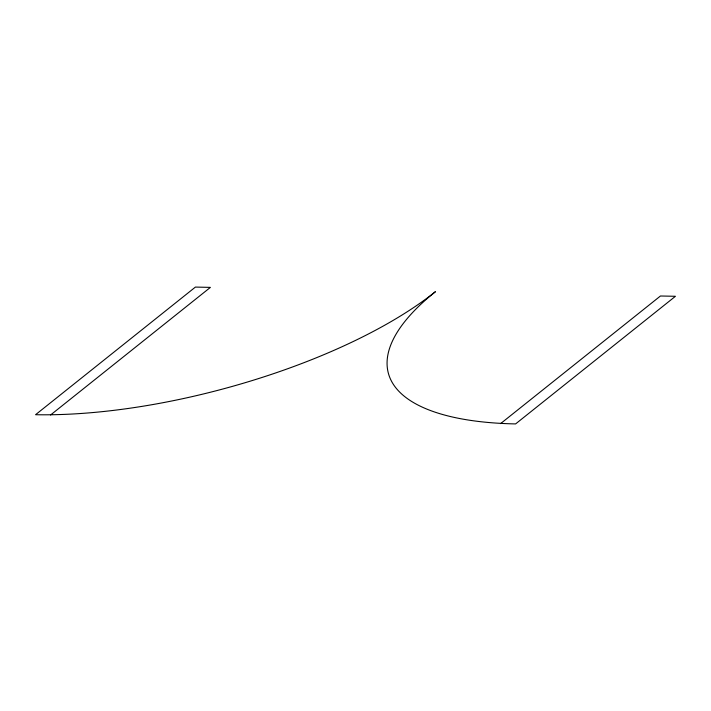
<?xml version="1.0" encoding="UTF-8"?>
<svg xmlns="http://www.w3.org/2000/svg" width="711" height="711" viewBox="0 0 711 711"><rect width="100%" height="100%" fill="white"/><g stroke="black" fill="none" stroke-linecap="round" stroke-linejoin="round"><path stroke-width="1.07" d="M50.552 415.002L210.412 287.377L195.409 287.084L35.55 414.717A297.216 105.539 -15 0 0 435.434 291.688A297.216 105.539 -15 0 0 515.591 423.916L675.45 296.283L660.448 295.998L500.588 423.623"/></g></svg>
